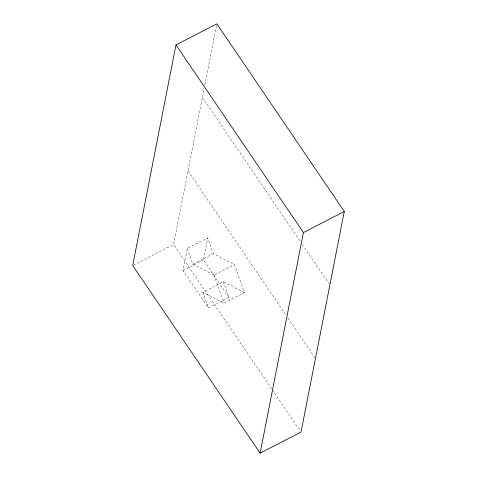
<?xml version="1.0" encoding="UTF-8"?>
<svg xmlns="http://www.w3.org/2000/svg" width="477" height="477" viewBox="0 0 477 477"><rect width="100%" height="100%" fill="white"/><g stroke="black" fill="none" stroke-linecap="round" stroke-linejoin="round"><path stroke-width="0.36" stroke-dasharray="2.38 1.79" d="M271.765 389.017L173.58 244.445L204.15 88.644M204.866 85.007L216.862 23.85M223.29 281.692L228.882 297.439L208.443 307.975L182.959 270.447L187.288 248.386L207.722 237.856L213.314 253.603L234.398 264.538L244.373 292.628L223.934 303.163L202.856 292.222L223.29 281.692L244.373 292.628M228.882 297.439L203.399 259.911L207.722 237.856M133.369 265.17L173.58 244.445M187.288 248.386L192.881 264.133L213.314 253.603M182.959 270.447L203.399 259.911M192.881 264.133L213.958 275.074L234.398 264.538M202.433 97.38L300.617 241.958M302.287 244.421L329.029 283.791M188.01 170.915L286.188 315.488M287.864 317.95L315.017 357.941M272.182 389.637L300.176 430.856M213.958 275.074L223.934 303.163M202.856 292.222L208.443 307.975"/><path stroke-width="0.72" d="M175.989 44.916L132.713 265.51L260.138 453.15L301.011 432.084L344.287 211.49L216.862 23.85L175.989 44.916L303.42 232.555L260.138 453.15M303.42 232.555L344.287 211.49"/></g></svg>
